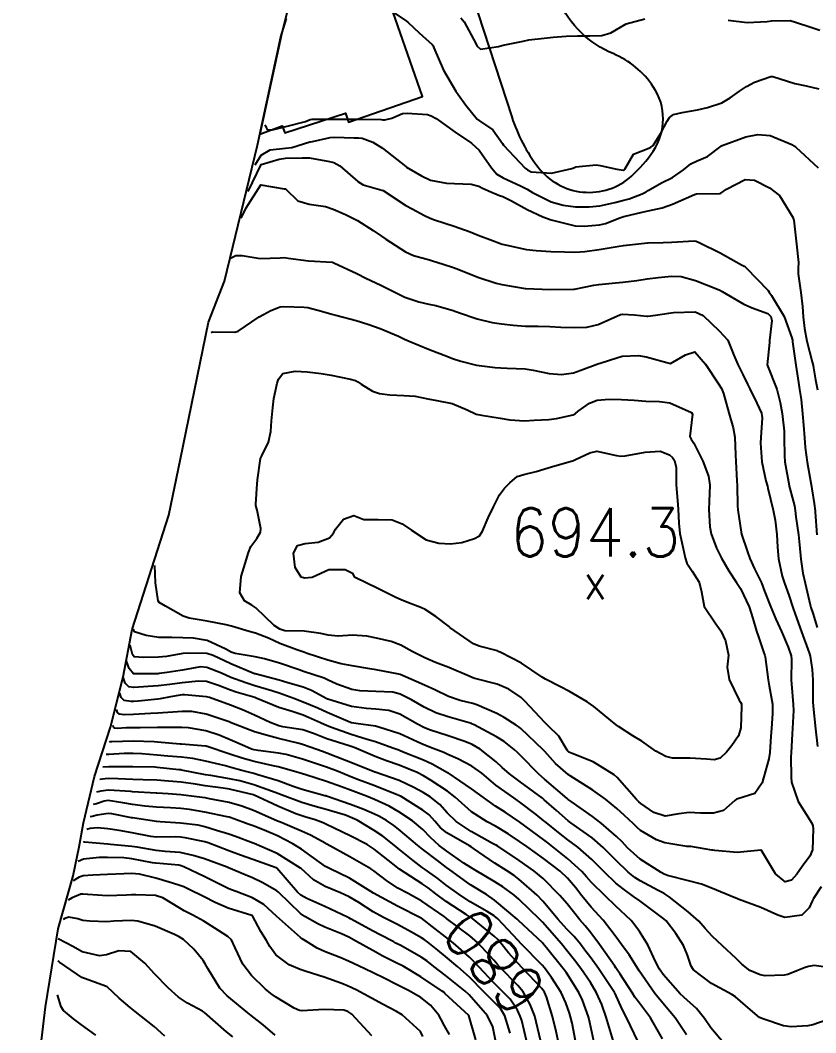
# Model space of a CAD drawing. Header units: metres. Extents: x 298520 to 308411, y 7433745 to 7450750.
# Drawn here: x 300268.9 to 300334.6, y 7446554.4 to 7446637.9 of the extents above; entities that cross this region are included whole.
import ezdxf
from ezdxf.enums import TextEntityAlignment as Align

# ---------------------------------------------------------------- set-up
doc = ezdxf.new("R2010")
doc.units = ezdxf.units.M
doc.header["$LTSCALE"] = 10
for name, color, linetype in [('Area', 45, 'Continuous'), ('Cotas', 45, 'Continuous'), ('Curvas de Nivel 1m', 11, 'Continuous'), ('Curvas de Nivel 5m', 15, 'Continuous'), ('Edificações', 30, 'Continuous'), ('Pontos Cotados', 45, 'Continuous'), ('Vias Primárias', 230, 'Continuous')]:
    doc.layers.add(name, color=color, linetype=linetype)
doc.styles.add('Style-STANDARD', font='STANDARD.shx')

# ---------------------------------------------------------------- blocks, each defined once
blk = doc.blocks.new('ELVTXT_53')
at = {"layer": 'Pontos Cotados', "linetype": 'Continuous', "style": 'Style-STANDARD'}
for s, height, p in [('694.3', 4, (0, 4)), ('x', 3, (0, 0))]:
    blk.add_text(s, height=height, dxfattribs=at).set_placement(p, align=Align.MIDDLE_CENTER)

msp = doc.modelspace()

# ---------------------------------------------------------------- linework, layer by layer
at = {"layer": 'Area'}
msp.add_polyline3d([(300268.867, 7446538.873, 670.029), (300270.944, 7446556.497, 682.128), (300272.013, 7446562.928, 683.79), (300273.233, 7446567.307, 682.961), (300273.743, 7446569.714, 700.02), (300274.097, 7446571.697, 694.479), (300275.005, 7446575.522, 698.551), (300276.33, 7446579.578, 687.121), (300277.369, 7446583.727, 689), (300278.112, 7446587.657, 692.351), (300281.132, 7446597.076, 691.251), (300282.117, 7446601.725, 691.14), (300284.423, 7446613.007, 691.222), (300285.747, 7446616.389, 690.842), (300288.455, 7446627.619, 688.27), (300290.383, 7446636.555, 695.431), (300290.86, 7446638.084, 694.811)], dxfattribs=at)
at = {"layer": 'Curvas de Nivel 1m', "flags": 128}
for points, elevation in [([(300305.258, 7446638.138), (300305.544, 7446637.794), (300306.295, 7446636.383), (300306.625, 7446635.783), (300306.881, 7446635.539), (300308.387, 7446635.757), (300308.763, 7446635.873), (300308.885, 7446635.902), (300310.408, 7446636.217), (300310.892, 7446636.308), (300312.153, 7446636.452), (300312.895, 7446636.528), (300313.967, 7446636.619), (300314.897, 7446636.639), (300315.925, 7446636.642), (300316.898, 7446636.673), (300317.661, 7446636.889), (300318.913, 7446637.63), (300320.473, 7446638.059)], 684), ([(300327.337, 7446637.954), (300328.915, 7446637.754), (300330.572, 7446637.837), (300330.917, 7446637.892), (300332.474, 7446637.918), (300332.916, 7446637.782), (300333.146, 7446637.697), (300333.928, 7446637.455), (300334.908, 7446637.117)], 684), ([(300289.073, 7446629.29), (300289.115, 7446629.219), (300289.173, 7446629.087), (300289.273, 7446628.922), (300289.697, 7446628.877), (300290.805, 7446629.168), (300292.439, 7446629.576), (300292.811, 7446629.732), (300292.978, 7446629.771), (300294.811, 7446629.772), (300294.961, 7446629.769), (300296.812, 7446629.778), (300298.688, 7446629.749), (300298.811, 7446629.726), (300298.978, 7446629.702), (300299.552, 7446629.863), (300300.443, 7446630.23), (300300.819, 7446630.253), (300302.496, 7446630.146), (300302.816, 7446630.056), (300303.224, 7446629.816), (300304.802, 7446628.705), (300306.151, 7446627.786), (300306.784, 7446627.205), (300307.804, 7446625.764), (300308.235, 7446625.235), (300308.755, 7446624.931), (300310.204, 7446624.28), (300310.746, 7446623.995), (300311.183, 7446623.726), (300312.735, 7446622.953), (300313.711, 7446622.674), (300314.732, 7446622.539), (300315.876, 7446622.524), (300316.733, 7446622.619), (300317.977, 7446622.883), (300318.737, 7446623.085), (300319.159, 7446623.205), (300320.251, 7446623.615), (300320.576, 7446623.78), (300320.746, 7446623.891), (300321.837, 7446624.514), (300322.757, 7446624.952), (300323.66, 7446625.577), (300324.248, 7446626.09), (300324.775, 7446626.336), (300325.63, 7446626.702), (300326.756, 7446627.54), (300326.776, 7446627.557), (300326.793, 7446627.566), (300326.84, 7446627.585), (300328.801, 7446628.311), (300329.796, 7446628.507), (300330.802, 7446628.422), (300332.593, 7446627.674), (300332.794, 7446627.577), (300332.863, 7446627.538), (300332.943, 7446627.468), (300334.768, 7446625.762)], 686), ([(300288.263, 7446625.99), (300288.775, 7446626.799), (300289.523, 7446627.241), (300290.784, 7446627.37), (300291.306, 7446627.441), (300292.792, 7446627.888), (300292.834, 7446627.898), (300293.019, 7446627.938), (300294.457, 7446628.262), (300294.797, 7446628.286), (300296.457, 7446628.243), (300296.796, 7446628.241), (300297.103, 7446628.202), (300297.991, 7446627.882), (300298.786, 7446627.385), (300300.712, 7446625.851), (300300.763, 7446625.816), (300302.011, 7446625.086), (300302.752, 7446624.744), (300304.066, 7446624.491), (300304.749, 7446624.451), (300306.121, 7446624.414), (300306.748, 7446624.245), (300307.051, 7446624.08), (300307.744, 7446623.765), (300308.466, 7446623.48), (300308.739, 7446623.376), (300309.448, 7446623.03), (300310.729, 7446622.319), (300312.036, 7446621.717), (300312.719, 7446621.474), (300313.05, 7446621.373), (300314.712, 7446620.965), (300315.458, 7446620.926), (300316.714, 7446621.056), (300317.206, 7446621.162), (300318.388, 7446621.635), (300318.724, 7446621.742), (300320.236, 7446622.107), (300320.729, 7446622.204), (300321.886, 7446622.444), (300322.735, 7446622.749), (300324.558, 7446623.563), (300324.743, 7446623.607), (300326.654, 7446623.631), (300326.744, 7446623.653), (300327.196, 7446623.982), (300328.756, 7446624.786), (300329.529, 7446624.728), (300330.749, 7446624.11), (300331.59, 7446623.482), (300332.725, 7446621.63), (300332.751, 7446621.497), (300332.756, 7446621.47), (300332.758, 7446621.434), (300332.999, 7446619.465), (300333.153, 7446617.939), (300333.123, 7446617.463), (300333.117, 7446617.012), (300333.344, 7446615.459), (300333.478, 7446614.304), (300333.544, 7446613.456), (300333.65, 7446612.491), (300333.838, 7446611.451), (300334.29, 7446609.732), (300334.357, 7446609.443), (300334.385, 7446609.257), (300334.561, 7446608.258), (300334.713, 7446607.438)], 687), ([(300287.693, 7446623.8), (300288.763, 7446626.016), (300290.267, 7446626.478), (300290.771, 7446626.538), (300292.144, 7446626.577), (300292.772, 7446626.566), (300294.412, 7446626.28), (300294.767, 7446626.188), (300295.274, 7446625.915), (300296.75, 7446624.615), (300297.206, 7446624.351), (300298.743, 7446623.91), (300298.835, 7446623.869), (300300.731, 7446622.65), (300301.242, 7446622.356), (300302.249, 7446621.827), (300302.72, 7446621.596), (300303.083, 7446621.451), (300304.71, 7446620.935), (300306.033, 7446620.457), (300306.699, 7446620.202), (300307.876, 7446619.762), (300308.465, 7446619.528), (300308.69, 7446619.455), (300309.072, 7446619.363), (300310.686, 7446619.017), (300311.484, 7446618.923), (300312.684, 7446618.856), (300313.815, 7446618.824), (300314.684, 7446618.805), (300315.515, 7446618.842), (300316.687, 7446619.023), (300318.337, 7446619.283), (300318.69, 7446619.342), (300318.939, 7446619.379), (300320.692, 7446619.552), (300320.747, 7446619.554), (300321.985, 7446619.597), (300322.657, 7446619.627), (300322.693, 7446619.627), (300324.541, 7446619.716), (300324.695, 7446619.691), (300325.011, 7446619.557), (300326.685, 7446618.75), (300328.448, 7446617.75), (300328.674, 7446617.625), (300328.74, 7446617.585), (300328.818, 7446617.518), (300330.645, 7446615.617), (300330.735, 7446615.489), (300330.916, 7446615.212), (300331.965, 7446613.477), (300332.606, 7446611.729), (300332.65, 7446611.516), (300332.661, 7446611.469), (300332.673, 7446611.398), (300332.933, 7446609.465), (300333.144, 7446608.046), (300333.241, 7446607.46), (300333.369, 7446606.629), (300333.494, 7446605.455), (300333.574, 7446604.515), (300333.644, 7446603.453), (300333.701, 7446602.658), (300333.863, 7446601.449), (300334.162, 7446599.74), (300334.221, 7446599.443), (300334.257, 7446599.249), (300334.439, 7446598.05), (300334.521, 7446597.439), (300334.532, 7446597.339), (300334.662, 7446595.446)], 688), ([(300287.113, 7446621.6), (300287.535, 7446622.448), (300288.746, 7446624.344), (300290.682, 7446624.032), (300290.743, 7446624.018), (300290.79, 7446624.016), (300290.83, 7446623.969), (300291.798, 7446623.018), (300292.731, 7446622.749), (300294.093, 7446622.563), (300294.727, 7446622.346), (300295.744, 7446621.91), (300296.715, 7446621.402), (300298.014, 7446620.57), (300298.697, 7446620.116), (300299.063, 7446619.866), (300300.683, 7446618.812), (300301.352, 7446618.513), (300302.676, 7446618.153), (300302.926, 7446618.076), (300303.79, 7446617.813), (300304.669, 7446617.535), (300305.097, 7446617.366), (300306.657, 7446616.721), (300308.17, 7446616.238), (300308.649, 7446616.129), (300310.576, 7446615.799), (300310.644, 7446615.795), (300312.643, 7446615.71), (300314.582, 7446615.743), (300314.644, 7446615.751), (300316.244, 7446616.069), (300316.65, 7446616.124), (300318.039, 7446616.252), (300318.653, 7446616.315), (300319.809, 7446616.465), (300320.658, 7446616.586), (300321.571, 7446616.69), (300322.661, 7446616.811), (300323.458, 7446616.781), (300324.656, 7446616.446), (300326.457, 7446615.73), (300326.645, 7446615.649), (300326.844, 7446615.538), (300328.633, 7446614.504), (300329.326, 7446614.206), (300330.625, 7446613.739), (300330.867, 7446613.488), (300330.949, 7446613.157), (300330.768, 7446611.488), (300330.75, 7446611.339), (300330.573, 7446609.49), (300331.353, 7446607.482), (300331.642, 7446606.373), (300331.804, 7446605.477), (300331.965, 7446604.019), (300331.974, 7446603.475), (300331.992, 7446601.971), (300332.034, 7446601.474), (300332.384, 7446599.541), (300332.397, 7446599.471), (300332.451, 7446599.283), (300332.819, 7446597.846), (300332.882, 7446597.463), (300332.947, 7446596.943), (300333.149, 7446595.463), (300333.229, 7446594.627), (300333.34, 7446593.46), (300333.523, 7446592.307), (300333.694, 7446591.457), (300334.121, 7446589.667), (300334.185, 7446589.451), (300334.328, 7446588.999), (300334.685, 7446587.813)], 689), ([(300284.633, 7446612.16), (300284.649, 7446612.174), (300284.682, 7446612.193), (300284.784, 7446612.217), (300286.605, 7446612.179), (300286.863, 7446612.274), (300288.617, 7446613.441), (300288.953, 7446613.653), (300289.57, 7446613.981), (300290.327, 7446614.274), (300290.628, 7446614.305), (300292.308, 7446614.265), (300292.627, 7446614.228), (300293.744, 7446613.929), (300294.62, 7446613.676), (300294.941, 7446613.595), (300296.615, 7446613.138), (300297.568, 7446612.841), (300298.609, 7446612.484), (300300.117, 7446611.855), (300300.599, 7446611.62), (300300.998, 7446611.445), (300302.587, 7446610.793), (300304.239, 7446610.144), (300304.576, 7446610.026), (300305.255, 7446609.793), (300306.57, 7446609.451), (300308.089, 7446609.278), (300308.568, 7446609.254), (300309.089, 7446609.223), (300310.567, 7446609.161), (300311.246, 7446609.043), (300312.564, 7446608.774), (300313.574, 7446608.706), (300314.565, 7446608.839), (300315.177, 7446609.064), (300316.572, 7446609.574), (300316.865, 7446609.656), (300318.135, 7446610.081), (300318.581, 7446610.202), (300319.941, 7446610.258), (300320.581, 7446610.162), (300322.573, 7446609.59), (300323.826, 7446610.33), (300324.588, 7446610.576), (300325.481, 7446609.551), (300326.557, 7446607.921), (300326.781, 7446607.538), (300326.951, 7446607.132), (300327.401, 7446605.531), (300327.754, 7446604.284), (300327.882, 7446603.526), (300327.944, 7446602.07), (300327.985, 7446601.525), (300328.06, 7446599.923), (300328.075, 7446599.524), (300328.112, 7446597.847), (300328.134, 7446597.523), (300328.415, 7446595.679), (300328.44, 7446595.547), (300328.451, 7446595.519), (300328.937, 7446594.061), (300329.129, 7446593.509), (300329.533, 7446592.661), (300330.091, 7446591.494), (300330.353, 7446590.822), (300330.878, 7446589.485), (300331.295, 7446588.508), (300331.754, 7446587.476), (300332.3, 7446586.175), (300332.538, 7446585.468), (300332.583, 7446585.173), (300332.561, 7446583.467), (300332.572, 7446583.155), (300332.716, 7446581.465), (300332.731, 7446580.97), (300332.664, 7446579.465), (300332.639, 7446579.036), (300332.536, 7446577.467), (300332.524, 7446577.132), (300332.544, 7446575.466), (300332.588, 7446575.044), (300333.122, 7446573.46), (300334.127, 7446571.867), (300334.285, 7446571.608), (300334.334, 7446571.447), (300334.363, 7446571.202), (300334.303, 7446569.447), (300334.088, 7446568.921), (300333.462, 7446568.074), (300333.029, 7446567.46), (300332.587, 7446566.946), (300332.066, 7446566.818), (300331.245, 7446567.478), (300330.092, 7446569.405), (300330.041, 7446569.439), (300328.09, 7446569.235), (300326.239, 7446569.39), (300326.092, 7446569.422), (300325.99, 7446569.439), (300325.365, 7446569.551), (300324.267, 7446569.73), (300324.105, 7446569.733), (300323.943, 7446569.733), (300322.107, 7446570.03), (300321.425, 7446570.282), (300320.117, 7446571.044), (300319.819, 7446571.313), (300319.511, 7446571.619), (300318.78, 7446572.281), (300318.135, 7446572.88), (300317.199, 7446573.649), (300316.154, 7446574.385), (300314.28, 7446575.57), (300314.172, 7446575.642), (300314.121, 7446575.681), (300313.074, 7446576.589), (300312.192, 7446577.575), (300312.071, 7446577.711), (300310.21, 7446579.484), (300310.07, 7446579.591), (300309.823, 7446579.736), (300308.845, 7446580.367), (300308.232, 7446580.715), (300306.588, 7446581.428), (300306.241, 7446581.547), (300305.214, 7446581.79), (300304.246, 7446582.106), (300303.106, 7446582.672), (300302.255, 7446583.058), (300300.456, 7446583.848), (300300.264, 7446583.934), (300300.147, 7446583.969), (300298.269, 7446584.308), (300297.748, 7446584.401), (300296.274, 7446584.634), (300295.387, 7446584.798), (300294.281, 7446585.106), (300292.567, 7446585.668), (300292.29, 7446585.764), (300291.721, 7446585.956), (300290.298, 7446586.493), (300289.361, 7446586.921), (300288.306, 7446587.338), (300287.787, 7446587.477), (300286.312, 7446587.912), (300285.882, 7446588.024), (300284.317, 7446588.327), (300282.834, 7446588.576), (300282.323, 7446588.754), (300280.861, 7446589.559), (300280.34, 7446589.874), (300280.264, 7446590.013), (300280.053, 7446591.489), (300279.983, 7446592.94)], 691), ([(300335.986, 7446559.686), (300334.452, 7446559.908), (300333.987, 7446559.818), (300333.707, 7446559.731), (300333.006, 7446559.46), (300332.27, 7446559.176), (300331.978, 7446559.125), (300330.405, 7446559.058), (300329.978, 7446559.133), (300329.146, 7446559.503), (300328.486, 7446560.01), (300327.993, 7446560.499), (300326.881, 7446561.531), (300326.011, 7446562.322), (300325.442, 7446562.974), (300324.918, 7446563.557), (300324.034, 7446564.338), (300322.458, 7446565.586), (300322.055, 7446565.841), (300321.549, 7446566.104), (300320.066, 7446566.891), (300319.624, 7446567.173), (300319.075, 7446567.625), (300318.087, 7446568.571), (300317.016, 7446569.651), (300316.111, 7446570.439), (300314.356, 7446571.678), (300314.125, 7446571.855), (300313.153, 7446572.714), (300312.142, 7446573.598), (300312.007, 7446573.711), (300310.163, 7446575.078), (300309.284, 7446575.743), (300308.688, 7446576.263), (300308.183, 7446576.726), (300306.85, 7446577.773), (300306.198, 7446578.146), (300305.593, 7446578.395), (300304.209, 7446578.873), (300302.665, 7446579.374), (300302.219, 7446579.549), (300301.68, 7446579.835), (300300.231, 7446580.658), (300299.321, 7446580.951), (300298.235, 7446581.068), (300297.473, 7446581.119), (300296.237, 7446581.293), (300294.277, 7446581.885), (300294.243, 7446581.896), (300294.19, 7446581.921), (300292.927, 7446582.617), (300292.252, 7446582.871), (300290.979, 7446583.239), (300290.258, 7446583.453), (300288.276, 7446583.976), (300288.229, 7446583.991), (300286.275, 7446584.797), (300284.812, 7446585.508), (300284.287, 7446585.673), (300282.656, 7446585.696), (300282.287, 7446585.652), (300280.945, 7446585.421), (300280.282, 7446585.355), (300279.04, 7446585.344), (300278.282, 7446585.402), (300278.15, 7446585.568), (300277.943, 7446586.35)], 689), ([(300335.527, 7446555.426), (300334.348, 7446555.023), (300333.925, 7446554.921), (300332.551, 7446554.836), (300331.925, 7446554.922), (300330.215, 7446555.496), (300330.012, 7446555.577), (300329.934, 7446555.625), (300329.2, 7446556.248), (300327.951, 7446557.328), (300327.641, 7446557.523), (300325.966, 7446558.42), (300324.477, 7446559.563), (300324.278, 7446559.857), (300323.995, 7446560.771), (300323.665, 7446561.573), (300323.032, 7446562.561), (300322.221, 7446563.588), (300322.026, 7446563.775), (300321.381, 7446564.248), (300320.047, 7446565.24), (300319.529, 7446565.618), (300318.662, 7446566.234), (300318.064, 7446566.719), (300317.107, 7446567.65), (300316.088, 7446568.667), (300314.923, 7446569.672), (300314.109, 7446570.282), (300313.318, 7446570.895), (300312.31, 7446571.707), (300312.209, 7446571.793), (300312.124, 7446571.863), (300311.475, 7446572.371), (300310.14, 7446573.405), (300309.949, 7446573.541), (300309.641, 7446573.738), (300308.159, 7446574.801), (300306.993, 7446575.772), (300306.179, 7446576.376), (300305.019, 7446576.957), (300304.188, 7446577.34), (300303.867, 7446577.483), (300302.972, 7446577.818), (300302.197, 7446578.124), (300301.656, 7446578.381), (300300.211, 7446579.023), (300298.501, 7446579.594), (300298.22, 7446579.655), (300296.581, 7446579.896), (300296.26, 7446579.936), (300296.223, 7446579.942), (300296.161, 7446579.963), (300294.232, 7446580.797), (300293.445, 7446581.142), (300292.24, 7446581.651), (300291.46, 7446581.958), (300290.247, 7446582.392), (300289.643, 7446582.582), (300288.253, 7446582.995), (300287.49, 7446583.237), (300286.26, 7446583.695), (300285.487, 7446584.028), (300284.27, 7446584.506), (300283.764, 7446584.554), (300282.266, 7446584.28), (300282.089, 7446584.248), (300280.998, 7446584.083), (300280.35, 7446584.001), (300280.262, 7446583.993), (300278.382, 7446583.988), (300278.262, 7446583.988), (300278.223, 7446583.996), (300277.853, 7446584.439), (300277.653, 7446585.02)], 688), ([(300326.957, 7446553.529), (300325.921, 7446554.775), (300325.382, 7446555.548), (300324.741, 7446556.358), (300323.948, 7446557.058), (300323.389, 7446557.576), (300321.977, 7446559.175), (300321.683, 7446559.593), (300321.35, 7446560.236), (300320.711, 7446561.603), (300320.014, 7446562.707), (300319.644, 7446563.241), (300319.323, 7446563.62), (300318.041, 7446564.842), (300317.175, 7446565.649), (300316.064, 7446566.751), (300315.64, 7446567.237), (300315.249, 7446567.672), (300314.088, 7446568.715), (300312.866, 7446569.699), (300312.438, 7446570.037), (300312.109, 7446570.292), (300310.148, 7446571.73), (300310.123, 7446571.745), (300308.938, 7446572.555), (300308.136, 7446573.07), (300307.121, 7446573.77), (300306.153, 7446574.483), (300304.206, 7446575.8), (300304.173, 7446575.817), (300302.901, 7446576.54), (300302.183, 7446576.855), (300300.511, 7446577.526), (300300.191, 7446577.653), (300300.047, 7446577.707), (300299.64, 7446577.858), (300298.2, 7446578.359), (300297.535, 7446578.554), (300296.209, 7446578.974), (300294.568, 7446579.566), (300294.22, 7446579.694), (300293.677, 7446579.928), (300292.671, 7446580.387), (300292.229, 7446580.571), (300291.317, 7446580.874), (300290.235, 7446581.202), (300288.35, 7446581.989), (300288.243, 7446582.028), (300286.703, 7446582.469), (300286.249, 7446582.634), (300285.25, 7446583.033), (300284.256, 7446583.342), (300283.591, 7446583.385), (300282.255, 7446583.245), (300281.231, 7446583.102), (300280.252, 7446582.99), (300279.422, 7446582.928), (300278.25, 7446582.855), (300277.85, 7446582.918), (300277.533, 7446583.228), (300277.373, 7446583.7)], 687), ([(300323.912, 7446554.179), (300322.977, 7446555.58), (300321.945, 7446556.809), (300321.286, 7446557.597), (300319.981, 7446559.476), (300319.9, 7446559.611), (300319.17, 7446560.797), (300318.539, 7446561.632), (300318.308, 7446561.937), (300318.01, 7446562.365), (300317.009, 7446563.65), (300316.039, 7446564.737), (300315.249, 7446565.672), (300314.721, 7446566.341), (300314.067, 7446567.121), (300313.456, 7446567.696), (300312.088, 7446568.738), (300310.714, 7446569.724), (300310.107, 7446570.147), (300309.159, 7446570.79), (300308.12, 7446571.422), (300307.443, 7446571.767), (300306.131, 7446572.582), (300304.786, 7446573.794), (300304.15, 7446574.303), (300302.814, 7446575.169), (300302.169, 7446575.563), (300301.647, 7446575.835), (300300.179, 7446576.442), (300299.124, 7446576.807), (300298.186, 7446577.16), (300296.458, 7446577.897), (300296.194, 7446577.997), (300296.051, 7446578.045), (300294.204, 7446578.63), (300293.079, 7446579.068), (300292.214, 7446579.349), (300290.566, 7446579.618), (300290.219, 7446579.7), (300289.511, 7446579.977), (300288.229, 7446580.574), (300287.236, 7446581.008), (300286.237, 7446581.398), (300284.511, 7446582.037), (300284.244, 7446582.1), (300282.437, 7446582.259), (300282.245, 7446582.25), (300282.089, 7446582.227), (300281.271, 7446582.08), (300280.415, 7446581.915), (300280.241, 7446581.888), (300278.618, 7446581.727), (300278.239, 7446581.702), (300278.031, 7446581.699), (300277.458, 7446581.79), (300277.215, 7446582.018), (300277.093, 7446582.38)], 686), ([(300319.903, 7446553.61), (300318.951, 7446555.625), (300318.601, 7446556.292), (300317.976, 7446557.64), (300317.954, 7446557.683), (300316.622, 7446559.654), (300315.992, 7446560.548), (300315.518, 7446561.187), (300315.141, 7446561.673), (300314.619, 7446562.291), (300314.015, 7446562.916), (300313.31, 7446563.697), (300312.046, 7446565.233), (300311.578, 7446565.715), (300310.066, 7446567.038), (300309.667, 7446567.334), (300309.023, 7446567.746), (300308.082, 7446568.355), (300306.306, 7446569.572), (300306.102, 7446569.707), (300305.976, 7446569.781), (300304.113, 7446570.848), (300303.587, 7446571.278), (300303.112, 7446571.815), (300302.644, 7446572.338), (300302.132, 7446572.745), (300300.328, 7446573.848), (300300.144, 7446573.946), (300299.99, 7446574.007), (300298.156, 7446574.743), (300296.809, 7446575.247), (300296.167, 7446575.487), (300295.124, 7446575.91), (300294.176, 7446576.273), (300292.935, 7446576.693), (300292.183, 7446576.931), (300290.834, 7446577.316), (300290.188, 7446577.446), (300288.519, 7446577.657), (300288.19, 7446577.717), (300287.975, 7446577.777), (300287.41, 7446578.002), (300286.201, 7446578.546), (300285.312, 7446578.923), (300284.211, 7446579.277), (300282.757, 7446579.52), (300282.215, 7446579.545), (300280.749, 7446579.551), (300280.215, 7446579.547), (300278.779, 7446579.54), (300278.214, 7446579.54), (300277.616, 7446579.521), (300276.887, 7446579.484), (300276.668, 7446579.509), (300276.576, 7446579.595), (300276.533, 7446579.73)], 684), ([(300317.837, 7446553.707), (300317.266, 7446555.647), (300316.905, 7446556.688), (300316.476, 7446557.655), (300315.966, 7446558.508), (300315.163, 7446559.672), (300314.661, 7446560.352), (300313.998, 7446561.18), (300313.567, 7446561.694), (300312.021, 7446563.478), (300311.8, 7446563.712), (300310.048, 7446565.387), (300309.646, 7446565.736), (300308.72, 7446566.411), (300308.064, 7446566.829), (300306.434, 7446567.776), (300306.076, 7446567.996), (300305.514, 7446568.353), (300304.096, 7446569.334), (300303.483, 7446569.809), (300302.767, 7446570.478), (300302.116, 7446571.128), (300301.267, 7446571.839), (300300.13, 7446572.599), (300299.332, 7446573.059), (300298.14, 7446573.621), (300297.474, 7446573.887), (300296.15, 7446574.373), (300295.405, 7446574.657), (300294.161, 7446575.099), (300292.47, 7446575.643), (300292.17, 7446575.735), (300291.453, 7446575.957), (300290.176, 7446576.307), (300289.75, 7446576.401), (300288.18, 7446576.739), (300287.19, 7446577.012), (300286.186, 7446577.345), (300284.23, 7446578.002), (300284.193, 7446578.015), (300284.169, 7446578.017), (300283.829, 7446578.045), (300282.195, 7446578.176), (300282.082, 7446578.184), (300280.197, 7446578.344), (300279.926, 7446578.363), (300278.198, 7446578.427), (300276.43, 7446578.37), (300276.308, 7446578.362), (300276.272, 7446578.368), (300276.257, 7446578.383), (300276.253, 7446578.4)], 683), ([(300316.262, 7446553.656), (300315.926, 7446555.215), (300315.806, 7446555.662), (300315.32, 7446557.043), (300315.017, 7446557.674), (300313.977, 7446559.291), (300313.678, 7446559.693), (300312.345, 7446561.361), (300312.062, 7446561.709), (300312.004, 7446561.773), (300311.199, 7446562.53), (300310.022, 7446563.632), (300309.974, 7446563.682), (300309.922, 7446563.732), (300308.046, 7446565.309), (300307.37, 7446565.767), (300306.061, 7446566.577), (300304.341, 7446567.797), (300304.076, 7446567.997), (300303.33, 7446568.566), (300302.098, 7446569.506), (300301.69, 7446569.834), (300300.116, 7446571.15), (300299.719, 7446571.457), (300299.116, 7446571.865), (300298.489, 7446572.237), (300298.128, 7446572.408), (300297.247, 7446572.774), (300296.136, 7446573.212), (300294.173, 7446573.89), (300294.143, 7446573.897), (300294.126, 7446573.903), (300294.04, 7446573.922), (300292.15, 7446574.438), (300291.422, 7446574.689), (300290.161, 7446575.154), (300288.497, 7446575.658), (300288.169, 7446575.748), (300287.18, 7446576.005), (300286.373, 7446576.215), (300286.175, 7446576.276), (300285.819, 7446576.382), (300284.18, 7446576.771), (300283.116, 7446576.99), (300282.183, 7446577.106), (300281.065, 7446577.201), (300280.185, 7446577.283), (300278.908, 7446577.381), (300278.186, 7446577.406), (300277.462, 7446577.397), (300276.185, 7446577.33), (300275.973, 7446577.32)], 682), ([(300314.735, 7446553.678), (300314.45, 7446555.157), (300314.33, 7446555.684), (300314.239, 7446555.988), (300313.944, 7446556.832), (300313.548, 7446557.694), (300312.754, 7446558.92), (300312.171, 7446559.708), (300311.985, 7446559.932), (300310.232, 7446561.728), (300310.005, 7446561.962), (300309.146, 7446562.875), (300308.324, 7446563.755), (300308.027, 7446564.01), (300307.427, 7446564.371), (300306.044, 7446565.174), (300305.088, 7446565.79), (300304.06, 7446566.551), (300303.353, 7446567.098), (300302.316, 7446567.826), (300302.075, 7446568.002), (300301.335, 7446568.586), (300300.099, 7446569.567), (300299.746, 7446569.855), (300298.821, 7446570.58), (300298.115, 7446571.062), (300296.696, 7446571.894), (300296.126, 7446572.163), (300295.726, 7446572.305), (300294.132, 7446572.787), (300293.235, 7446573.034), (300292.137, 7446573.355), (300290.507, 7446573.966), (300290.145, 7446574.111), (300289.927, 7446574.191), (300288.155, 7446574.821), (300287.018, 7446575.149), (300286.163, 7446575.328), (300284.62, 7446575.582), (300284.167, 7446575.656), (300282.196, 7446576.046), (300282.173, 7446576.051), (300281.962, 7446576.072), (300280.175, 7446576.262), (300279.995, 7446576.272), (300278.175, 7446576.306), (300276.355, 7446576.318), (300276.175, 7446576.316), (300275.703, 7446576.29)], 681), ([(300311.855, 7446553.759), (300311.372, 7446555.716), (300310.981, 7446556.681), (300310.402, 7446557.726), (300309.961, 7446558.269), (300308.5, 7446559.752), (300308.255, 7446560.025), (300307.989, 7446560.344), (300306.675, 7446561.773), (300306.009, 7446562.355), (300304.083, 7446563.799), (300304.024, 7446563.842), (300303.879, 7446563.948), (300302.044, 7446565.206), (300300.918, 7446565.841), (300300.057, 7446566.303), (300299.117, 7446566.918), (300298.071, 7446567.712), (300297.828, 7446567.882), (300296.088, 7446568.889), (300294.2, 7446569.919), (300294.103, 7446569.973), (300292.836, 7446570.665), (300292.113, 7446570.992), (300290.36, 7446571.728), (300290.122, 7446571.831), (300289.821, 7446571.973), (300288.13, 7446572.701), (300287.185, 7446573.056), (300286.136, 7446573.357), (300284.496, 7446573.68), (300284.14, 7446573.745), (300283.882, 7446573.786), (300282.142, 7446573.994), (300281.097, 7446574.08), (300280.144, 7446574.14), (300280.091, 7446574.143), (300278.145, 7446574.248), (300277.994, 7446574.264), (300276.147, 7446574.396), (300275.535, 7446574.299), (300275.173, 7446574.23)], 679), ([(300310.7, 7446553.722), (300310.292, 7446555.362), (300310.175, 7446555.728), (300309.938, 7446556.22), (300309.328, 7446557.12), (300308.731, 7446557.748), (300307.964, 7446558.494), (300306.785, 7446559.772), (300305.991, 7446560.587), (300304.621, 7446561.794), (300304.008, 7446562.277), (300303.141, 7446562.94), (300302.023, 7446563.811), (300301.987, 7446563.83), (300300.037, 7446564.812), (300298.053, 7446565.88), (300296.065, 7446567.121), (300294.426, 7446567.916), (300294.076, 7446568.095), (300293.574, 7446568.434), (300292.096, 7446569.521), (300291.394, 7446569.957), (300290.109, 7446570.604), (300289.007, 7446571.088), (300288.117, 7446571.428), (300287.703, 7446571.581), (300286.506, 7446572.014), (300286.22, 7446572.115), (300286.124, 7446572.141), (300285.968, 7446572.178), (300284.128, 7446572.559), (300282.845, 7446572.774), (300282.131, 7446572.86), (300281.288, 7446572.922), (300280.132, 7446572.985), (300279.174, 7446573.058), (300278.134, 7446573.196), (300277.346, 7446573.333), (300276.137, 7446573.523), (300275.804, 7446573.479), (300275.175, 7446573.256), (300274.903, 7446573.2)], 678), ([(300309.337, 7446554.313), (300308.903, 7446555.745), (300308.546, 7446556.357), (300307.945, 7446556.97), (300307.136, 7446557.768), (300305.97, 7446558.94), (300305.018, 7446559.79), (300303.991, 7446560.653), (300303.359, 7446561.172), (300302.529, 7446561.822), (300302.231, 7446562.052), (300302.007, 7446562.205), (300301.191, 7446562.658), (300300.017, 7446563.283), (300299.641, 7446563.478), (300298.886, 7446563.867), (300298.03, 7446564.345), (300296.835, 7446565.098), (300296.048, 7446565.565), (300295.326, 7446565.907), (300294.058, 7446566.431), (300293.097, 7446566.969), (300292.072, 7446567.904), (300292.018, 7446567.951), (300290.091, 7446569.151), (300288.188, 7446569.989), (300288.103, 7446570.019), (300286.656, 7446570.56), (300286.11, 7446570.743), (300285.085, 7446571.059), (300284.116, 7446571.354), (300283.553, 7446571.484), (300282.119, 7446571.67), (300280.427, 7446571.78), (300280.12, 7446571.802), (300278.136, 7446572.096), (300278.061, 7446572.111), (300276.425, 7446572.434), (300276.126, 7446572.459), (300275.213, 7446572.327), (300274.811, 7446572.206), (300274.633, 7446572.17)], 677), ([(300308.138, 7446553.756), (300307.919, 7446554.839), (300307.467, 7446555.765), (300305.95, 7446557.492), (300305.63, 7446557.783), (300303.972, 7446559.098), (300303.044, 7446559.814), (300302.446, 7446560.281), (300301.991, 7446560.596), (300300.296, 7446561.55), (300300.001, 7446561.704), (300299.906, 7446561.755), (300299.717, 7446561.854), (300298.589, 7446562.452), (300298.012, 7446562.756), (300296.152, 7446563.768), (300296.022, 7446563.835), (300295.89, 7446563.901), (300294.036, 7446564.772), (300292.553, 7446565.435), (300292.049, 7446565.707), (300291.776, 7446565.953), (300290.073, 7446567.93), (300290.048, 7446567.945), (300289.995, 7446567.971), (300288.083, 7446568.659), (300287.07, 7446569.023), (300286.093, 7446569.382), (300284.381, 7446570.037), (300284.104, 7446570.122), (300282.497, 7446570.454), (300282.107, 7446570.51), (300281.655, 7446570.527), (300280.107, 7446570.505), (300279.646, 7446570.556), (300278.11, 7446570.857), (300277.028, 7446571.042), (300276.114, 7446571.199), (300275.244, 7446571.279), (300274.642, 7446571.211), (300274.448, 7446571.156), (300274.363, 7446571.14)], 676), ([(300304.323, 7446554.21), (300303.924, 7446554.922), (300303.621, 7446555.496), (300303.436, 7446555.807), (300302.745, 7446556.622), (300301.947, 7446557.267), (300300.945, 7446557.84), (300299.96, 7446558.342), (300298.997, 7446558.835), (300297.975, 7446559.344), (300296.822, 7446559.892), (300295.987, 7446560.277), (300295.351, 7446560.544), (300293.994, 7446561.066), (300293.407, 7446561.339), (300292.425, 7446561.944), (300292.159, 7446562.102), (300292.006, 7446562.208), (300290.023, 7446563.97), (300288.999, 7446564.942), (300288.048, 7446565.492), (300286.694, 7446566.014), (300286.226, 7446566.188), (300286.055, 7446566.263), (300285.601, 7446566.481), (300284.065, 7446567.243), (300283.526, 7446567.507), (300282.372, 7446568.066), (300282.074, 7446568.168), (300281.956, 7446568.19), (300280.077, 7446568.344), (300279.781, 7446568.389), (300278.082, 7446568.719), (300277.414, 7446568.789), (300276.083, 7446568.828), (300275.394, 7446568.836), (300274.081, 7446568.676), (300273.663, 7446568.49)], 674), ([(300302.133, 7446554.045), (300301.919, 7446554.451), (300300.421, 7446555.845), (300299.936, 7446556.123), (300298.794, 7446556.72), (300297.946, 7446557.187), (300296.63, 7446557.893), (300295.958, 7446558.215), (300295.443, 7446558.423), (300293.968, 7446558.957), (300292.495, 7446559.422), (300291.977, 7446559.577), (300291.089, 7446559.959), (300289.991, 7446560.779), (300289.494, 7446561.474), (300289.199, 7446561.982), (300288.741, 7446562.72), (300288.05, 7446564), (300288.008, 7446564.025), (300286.039, 7446564.637), (300284.96, 7446565.114), (300284.048, 7446565.572), (300283.736, 7446565.731), (300283.108, 7446566.054), (300282.387, 7446566.396), (300282.057, 7446566.517), (300281.441, 7446566.694), (300280.063, 7446567.119), (300278.727, 7446567.443), (300278.067, 7446567.49), (300277.418, 7446567.471), (300276.066, 7446567.418), (300274.857, 7446567.361), (300274.064, 7446567.317), (300273.742, 7446567.206), (300273.243, 7446566.89)], 673), ([(300297.915, 7446554.092), (300296.264, 7446555.897), (300295.935, 7446556.124), (300295.609, 7446556.231), (300293.937, 7446556.287), (300292.159, 7446556.17), (300291.935, 7446556.198), (300291.491, 7446556.401), (300289.946, 7446557.317), (300289.566, 7446557.592), (300289.105, 7446557.983), (300287.969, 7446559.071), (300287.265, 7446560.007), (300286.632, 7446561.378), (300286.311, 7446562.017), (300286.007, 7446562.31), (300285.233, 7446562.809), (300284.026, 7446563.556), (300283.128, 7446564.054), (300282.399, 7446564.427), (300282.039, 7446564.63), (300280.647, 7446565.484), (300280.049, 7446565.701), (300278.411, 7446565.744), (300278.049, 7446565.73), (300277.64, 7446565.708), (300276.048, 7446565.666), (300274.448, 7446565.757), (300274.049, 7446565.808), (300273.861, 7446565.787), (300273.148, 7446565.492), (300272.823, 7446565.3)], 672), ([(300289.915, 7446554.15), (300288.938, 7446555), (300287.931, 7446555.794), (300287.668, 7446556.003), (300285.947, 7446557.416), (300285.367, 7446558.026), (300284.357, 7446559.656), (300284.154, 7446560.038), (300283.986, 7446560.316), (300283.202, 7446561.259), (300282.347, 7446562.065), (300282.006, 7446562.273), (300281.602, 7446562.481), (300280.019, 7446563.149), (300278.568, 7446563.561), (300278.026, 7446563.635), (300276.597, 7446563.559), (300276.024, 7446563.514), (300274.609, 7446563.57), (300274.025, 7446563.634), (300273.615, 7446563.755), (300272.881, 7446563.891), (300272.56, 7446563.797), (300272.403, 7446563.7)], 671), ([(300280.801, 7446554.081), (300279.921, 7446554.882), (300278.359, 7446556.106), (300277.936, 7446556.442), (300277.041, 7446557.221), (300276.043, 7446558.139), (300275.954, 7446558.182), (300275.897, 7446558.198), (300273.964, 7446558.912), (300272.117, 7446560.188), (300272.042, 7446560.248), (300271.983, 7446560.28)], 669), ([(300275.12, 7446554.148), (300273.921, 7446554.998), (300273.255, 7446555.499), (300272.449, 7446556.182), (300272.242, 7446556.491), (300271.943, 7446557.48)], 668)]:
    msp.add_lwpolyline(points, dxfattribs=dict(at, elevation=elevation))
for points, elevation in [([(300321.671, 7446606.463), (300322.535, 7446606.367), (300324.322, 7446605.563), (300324.393, 7446605.433), (300324.177, 7446603.565), (300324.28, 7446603.343), (300324.498, 7446603.038), (300325.253, 7446601.552), (300325.713, 7446600.299), (300325.827, 7446599.546), (300325.77, 7446598.217), (300325.759, 7446597.547), (300325.838, 7446596.127), (300325.932, 7446595.545), (300326.395, 7446594.352), (300326.804, 7446593.536), (300327.411, 7446592.492), (300328.037, 7446591.523), (300328.355, 7446591.02), (300329.074, 7446589.509), (300329.378, 7446588.558), (300329.697, 7446587.499), (300329.848, 7446587.036), (300330.295, 7446585.732), (300330.372, 7446585.489), (300330.39, 7446585.39), (300330.656, 7446583.486), (300330.743, 7446583), (300330.996, 7446581.482), (300331.016, 7446580.697), (300330.917, 7446579.483), (300330.863, 7446578.826), (300330.774, 7446577.484), (300330.7, 7446576.972), (300330.281, 7446575.489), (300330.26, 7446575.4), (300330.165, 7446574.992), (300329.537, 7446574.114), (300328.145, 7446573.676), (300328.026, 7446573.64), (300327.891, 7446573.523), (300326.973, 7446572.693), (300326.132, 7446572.481), (300325.072, 7446572.495), (300324.133, 7446572.53), (300323.273, 7446572.437), (300322.129, 7446572.224), (300321.197, 7446572.534), (300320.14, 7446573.273), (300319.96, 7446573.432), (300319.781, 7446573.615), (300318.17, 7446575.422), (300317.928, 7446575.642), (300316.184, 7446576.723), (300314.459, 7446577.409), (300314.191, 7446577.521), (300314.101, 7446577.59), (300314.035, 7446577.682), (300313.356, 7446578.845), (300312.484, 7446579.706), (300312.217, 7446579.949), (300310.559, 7446581.727), (300310.246, 7446582.02), (300309.233, 7446582.726), (300308.257, 7446583.12), (300306.429, 7446583.61), (300306.262, 7446583.657), (300305.944, 7446583.783), (300304.273, 7446584.503), (300303.172, 7446584.924), (300302.285, 7446585.295), (300301.254, 7446585.84), (300300.298, 7446586.344), (300299.514, 7446586.645), (300298.304, 7446586.939), (300297.509, 7446587.086), (300296.306, 7446587.166), (300295.118, 7446587.098), (300294.305, 7446587.166), (300293.687, 7446587.31), (300292.308, 7446587.499), (300290.727, 7446587.548), (300290.31, 7446587.667), (300289.847, 7446587.975), (300288.334, 7446589.422), (300288.003, 7446589.66), (300287.405, 7446590.004), (300287.003, 7446590.664), (300287.12, 7446592.009), (300287.459, 7446593.089), (300287.728, 7446594), (300287.904, 7446594.484), (300288.401, 7446595.164), (300288.721, 7446595.674), (300288.747, 7446595.987), (300288.428, 7446597.502), (300288.323, 7446597.883), (300288.315, 7446597.992), (300288.45, 7446599.671), (300288.473, 7446599.969), (300288.476, 7446599.99), (300288.718, 7446601.749), (300288.811, 7446601.987), (300289.377, 7446603.098), (300289.555, 7446603.979), (300289.618, 7446604.877), (300289.723, 7446605.978), (300289.804, 7446606.714), (300290.08, 7446607.975), (300290.212, 7446608.318), (300290.561, 7446608.763), (300291.578, 7446608.969), (300292.563, 7446608.906), (300293.717, 7446608.773), (300294.56, 7446608.64), (300296.146, 7446608.316), (300296.556, 7446608.199), (300296.758, 7446608.1), (300297.038, 7446607.893), (300297.974, 7446607.305), (300298.545, 7446607.122), (300299.397, 7446607.009), (300300.544, 7446606.972), (300301.489, 7446606.895), (300302.541, 7446606.681), (300303.275, 7446606.554), (300304.538, 7446606.303), (300305.79, 7446605.787), (300306.527, 7446605.415), (300306.964, 7446605.336), (300308.523, 7446605.09), (300309.316, 7446604.947), (300310.52, 7446604.878), (300311.331, 7446604.911), (300312.522, 7446604.975), (300313.171, 7446605.053), (300314.528, 7446605.376), (300314.722, 7446605.486), (300314.958, 7446605.676), (300315.88, 7446606.319), (300316.537, 7446606.587), (300317.525, 7446606.663), (300318.538, 7446606.625), (300319.592, 7446606.569), (300320.536, 7446606.487)], 692), ([(300322.753, 7446601.854), (300322.917, 7446601.583), (300323.037, 7446601.019), (300323.056, 7446599.581), (300323.153, 7446598.292), (300323.226, 7446597.578), (300323.271, 7446596.427), (300323.355, 7446595.576), (300323.632, 7446594.334), (300323.78, 7446593.569), (300323.92, 7446593.108), (300324.372, 7446592.466), (300324.941, 7446591.554), (300325.142, 7446590.762), (300325.355, 7446589.55), (300326.319, 7446588.12), (300326.726, 7446587.536), (300327.129, 7446586.708), (300327.371, 7446585.529), (300327.26, 7446584.548), (300327.423, 7446583.528), (300328.246, 7446581.819), (300328.37, 7446581.644), (300328.433, 7446581.517), (300328.451, 7446581.306), (300328.405, 7446579.517), (300328.206, 7446578.864), (300327.645, 7446578.079), (300327.214, 7446577.53), (300326.692, 7446577.031), (300326.186, 7446576.88), (300325.567, 7446576.93), (300324.187, 7446577.012), (300322.742, 7446577.03), (300322.189, 7446577.161), (300321.383, 7446577.598), (300320.201, 7446578.415), (300319.46, 7446578.876), (300318.294, 7446579.639), (300318.214, 7446579.699), (300317.962, 7446579.897), (300316.237, 7446581.276), (300315.701, 7446581.665), (300314.251, 7446582.534), (300313.486, 7446582.923), (300312.261, 7446583.535), (300311.988, 7446583.713), (300310.28, 7446584.873), (300308.555, 7446585.756), (300308.376, 7446585.841), (300308.294, 7446585.872), (300306.787, 7446586.265), (300306.3, 7446586.469), (300304.363, 7446587.799), (300304.34, 7446587.827), (300304.313, 7446587.855), (300303.209, 7446588.704), (300302.328, 7446589.297), (300301.968, 7446589.472), (300300.949, 7446589.844), (300300.336, 7446590.086), (300299.905, 7446590.289), (300298.351, 7446591.052), (300296.583, 7446591.897), (300296.466, 7446592.001), (300296.366, 7446592.237), (300295.702, 7446592.574), (300294.369, 7446592.565), (300292.986, 7446591.941), (300292.362, 7446591.877), (300292.08, 7446591.953), (300291.565, 7446592.764), (300291.439, 7446593.959), (300291.77, 7446594.579), (300292.395, 7446594.749), (300293.471, 7446594.86), (300294.402, 7446595.205), (300294.741, 7446595.584), (300294.906, 7446595.915), (300295.576, 7446596.753), (300296.424, 7446597.049), (300297.252, 7446596.719), (300298.421, 7446596.717), (300299.592, 7446596.688), (300300.418, 7446596.363), (300301.189, 7446595.842), (300302.401, 7446595.046), (300303.437, 7446594.775), (300304.397, 7446594.727), (300305.356, 7446594.833), (300306.404, 7446595.163), (300306.806, 7446595.377), (300307.049, 7446595.77), (300307.512, 7446596.852), (300307.948, 7446597.757), (300308.443, 7446598.749), (300308.883, 7446599.311), (300309.314, 7446599.741), (300309.918, 7446600.279), (300310.464, 7446600.443), (300311.494, 7446600.693), (300312.472, 7446600.983), (300313.035, 7446601.141), (300314.481, 7446601.559), (300314.568, 7446601.593), (300314.747, 7446601.677), (300315.913, 7446602.241), (300316.49, 7446602.373), (300318.111, 7446602.019), (300318.486, 7446601.95), (300318.831, 7446601.979), (300320.49, 7446602.269), (300321.727, 7446602.362), (300322.488, 7446602.069)], 693)]:
    msp.add_lwpolyline(points, close=True, dxfattribs=dict(at, elevation=elevation))
at = {"layer": 'Curvas de Nivel 5m', "flags": 128}
for points, elevation in [([(300298.925, 7446639.089), (300300.784, 7446637.851), (300300.911, 7446637.743), (300301.828, 7446636.908), (300302.885, 7446635.928), (300302.965, 7446635.819), (300303.034, 7446635.666), (300303.82, 7446633.81), (300304.846, 7446632.084), (300305.045, 7446631.798), (300305.685, 7446630.937), (300306.612, 7446629.782), (300306.811, 7446629.628), (300307.918, 7446628.877), (300308.71, 7446627.751), (300308.791, 7446627.62), (300310.575, 7446625.732), (300310.762, 7446625.59), (300311.062, 7446625.425), (300312.759, 7446625.324), (300314.437, 7446625.685), (300314.66, 7446625.787), (300314.765, 7446625.842), (300316.439, 7446625.992), (300316.767, 7446625.957), (300318.145, 7446625.639), (300318.698, 7446625.567), (300318.763, 7446625.597), (300318.782, 7446625.611), (300318.805, 7446625.63), (300319.519, 7446626.886), (300320.79, 7446627.389), (300320.948, 7446627.451), (300321.144, 7446627.606), (300321.791, 7446628.612), (300322.312, 7446629.595), (300322.506, 7446629.903), (300322.819, 7446630.151), (300323.552, 7446630.31), (300324.823, 7446630.533), (300325.637, 7446630.74), (300326.829, 7446631.129), (300327.499, 7446631.53), (300328.269, 7446632.091), (300328.847, 7446632.466), (300329.532, 7446632.824), (300330.86, 7446633.304), (300331.046, 7446633.302), (300332.852, 7446632.717), (300333.797, 7446632.508), (300334.846, 7446632.284)], 685), ([(300286.243, 7446618.3), (300286.678, 7446618.529), (300287.187, 7446618.522), (300288.676, 7446618.264), (300290.325, 7446618.325), (300290.677, 7446618.339), (300291.006, 7446618.295), (300292.674, 7446618.064), (300294.63, 7446617.964), (300294.673, 7446617.957), (300294.779, 7446617.919), (300296.664, 7446617.019), (300297.407, 7446616.635), (300298.655, 7446616.057), (300299.03, 7446615.866), (300300.635, 7446615.081), (300301.783, 7446614.687), (300302.63, 7446614.504), (300303.185, 7446614.378), (300304.625, 7446613.967), (300305.157, 7446613.795), (300306.618, 7446613.298), (300307.847, 7446612.993), (300308.614, 7446612.882), (300309.588, 7446612.765), (300310.612, 7446612.687), (300311.66, 7446612.672), (300312.612, 7446612.649), (300313.514, 7446612.599), (300314.612, 7446612.573), (300315.676, 7446612.605), (300316.614, 7446612.811), (300318.438, 7446613.633), (300318.623, 7446613.67), (300319.594, 7446613.62), (300320.622, 7446613.512), (300320.72, 7446613.511), (300321.353, 7446613.603), (300322.452, 7446613.764), (300322.625, 7446613.78), (300322.843, 7446613.804), (300324.626, 7446613.863), (300325.27, 7446613.554), (300326.611, 7446612.311), (300327.331, 7446611.533), (300327.825, 7446610.287), (300328.153, 7446609.524), (300328.565, 7446608.69), (300328.94, 7446607.898), (300329.13, 7446607.511), (300329.707, 7446606.331), (300330.087, 7446605.497), (300330.148, 7446605.125), (300330.041, 7446603.497), (300330.021, 7446603.02), (300330.129, 7446601.495), (300330.46, 7446599.93), (300330.582, 7446599.489), (300330.627, 7446599.312), (300331.069, 7446597.484), (300331.224, 7446596.679), (300331.366, 7446595.48), (300331.431, 7446594.442), (300331.507, 7446593.479), (300331.797, 7446592.047), (300331.988, 7446591.474), (300332.348, 7446590.491), (300332.686, 7446589.466), (300332.869, 7446588.923), (300333.392, 7446587.459), (300334.043, 7446585.705), (300334.115, 7446585.452), (300334.276, 7446584.331), (300334.334, 7446583.449), (300334.348, 7446581.553), (300334.354, 7446581.448), (300334.376, 7446581.313), (300334.549, 7446579.445), (300334.735, 7446577.978)], 690), ([(300335.031, 7446566.404), (300334.395, 7446565.445), (300334.282, 7446565.214), (300334.041, 7446564.666), (300333.432, 7446564.056), (300332.029, 7446563.88), (300331.456, 7446564.051), (300330.041, 7446564.694), (300328.172, 7446565.397), (300328.052, 7446565.444), (300327.848, 7446565.522), (300326.06, 7446566.27), (300325.135, 7446566.625), (300324.066, 7446566.904), (300322.327, 7446567.33), (300322.071, 7446567.441), (300321.8, 7446567.593), (300320.089, 7446568.694), (300319.024, 7446569.626), (300318.58, 7446570.105), (300318.112, 7446570.57), (300316.849, 7446571.653), (300316.128, 7446572.211), (300314.372, 7446573.446), (300314.142, 7446573.61), (300314.105, 7446573.643), (300314.058, 7446573.681), (300312.167, 7446575.298), (300311.699, 7446575.715), (300310.188, 7446577.241), (300309.943, 7446577.487), (300309.678, 7446577.738), (300308.844, 7446578.395), (300308.208, 7446578.776), (300306.35, 7446579.779), (300306.224, 7446579.84), (300306.133, 7446579.872), (300304.229, 7446580.435), (300303.195, 7446580.778), (300302.237, 7446581.223), (300301.199, 7446581.84), (300300.248, 7446582.319), (300299.641, 7446582.465), (300298.249, 7446582.521), (300296.931, 7446582.571), (300296.251, 7446582.689), (300295.03, 7446583.137), (300294.259, 7446583.5), (300293.964, 7446583.629), (300293.024, 7446583.939), (300292.266, 7446584.189), (300291.904, 7446584.318), (300290.276, 7446584.852), (300289.035, 7446585.229), (300288.284, 7446585.402), (300286.627, 7446585.676), (300286.289, 7446585.784), (300285.843, 7446586.025), (300284.3, 7446586.746), (300283.179, 7446586.934), (300282.302, 7446586.964), (300281.402, 7446586.979), (300280.302, 7446586.989), (300279.266, 7446587.138), (300278.306, 7446587.453), (300278.223, 7446587.67)], 690), ([(300321.907, 7446553.857), (300320.938, 7446555.6), (300319.946, 7446556.905), (300319.643, 7446557.307), (300319.447, 7446557.618), (300318.414, 7446559.196), (300318.127, 7446559.638), (300318.07, 7446559.724), (300317.985, 7446559.842), (300316.706, 7446561.653), (300316.012, 7446562.598), (300315.529, 7446563.178), (300315.084, 7446563.674), (300314.042, 7446564.99), (300313.451, 7446565.696), (300312.067, 7446567.079), (300311.303, 7446567.718), (300310.086, 7446568.59), (300308.306, 7446569.757), (300308.182, 7446569.837), (300308.104, 7446569.881), (300307.875, 7446569.993), (300306.115, 7446570.961), (300304.879, 7446571.792), (300304.13, 7446572.518), (300303.517, 7446573.189), (300302.737, 7446573.821), (300302.148, 7446574.189), (300301.378, 7446574.614), (300300.163, 7446575.172), (300298.189, 7446575.864), (300298.173, 7446575.869), (300298.145, 7446575.88), (300296.181, 7446576.678), (300294.957, 7446577.14), (300294.188, 7446577.425), (300293.825, 7446577.561), (300292.82, 7446577.941), (300292.196, 7446578.158), (300291.918, 7446578.232), (300290.203, 7446578.654), (300289.288, 7446578.898), (300288.211, 7446579.206), (300286.296, 7446579.944), (300286.222, 7446579.976), (300286.114, 7446580.021), (300284.229, 7446580.645), (300283.044, 7446580.871), (300282.231, 7446580.884), (300281.481, 7446580.827), (300280.229, 7446580.736), (300279.625, 7446580.7), (300278.228, 7446580.627), (300277.462, 7446580.598), (300277.063, 7446580.65), (300276.895, 7446580.805), (300276.813, 7446581.05)], 685), ([(300313.292, 7446553.696), (300313.145, 7446554.467), (300312.845, 7446555.701), (300312.334, 7446557.321), (300312.164, 7446557.708), (300311.957, 7446558.006), (300310.321, 7446559.727), (300309.986, 7446560.079), (300309.209, 7446560.955), (300308.563, 7446561.752), (300308.307, 7446562.057), (300308.009, 7446562.342), (300306.222, 7446563.778), (300306.025, 7446563.909), (300305.701, 7446564.11), (300304.044, 7446565.179), (300303.189, 7446565.813), (300302.553, 7446566.317), (300302.061, 7446566.661), (300300.19, 7446567.849), (300300.074, 7446567.935), (300299.647, 7446568.289), (300298.097, 7446569.513), (300297.515, 7446569.886), (300296.11, 7446570.605), (300294.786, 7446571.244), (300294.119, 7446571.575), (300293.885, 7446571.688), (300293.221, 7446571.934), (300292.369, 7446572.19), (300292.126, 7446572.268), (300291.642, 7446572.441), (300290.134, 7446573.051), (300288.143, 7446573.99), (300286.15, 7446574.461), (300285.623, 7446574.553), (300284.154, 7446574.75), (300283.336, 7446574.871), (300282.157, 7446575.032), (300281.103, 7446575.136), (300280.159, 7446575.194), (300279.027, 7446575.234), (300278.16, 7446575.26), (300276.965, 7446575.324), (300276.161, 7446575.348), (300275.89, 7446575.322), (300275.433, 7446575.26)], 680), ([(300306.496, 7446553.774), (300305.933, 7446555.78), (300303.951, 7446557.606), (300303.85, 7446557.7), (300303.728, 7446557.803), (300301.97, 7446558.974), (300300.492, 7446559.845), (300299.985, 7446560.108), (300298.815, 7446560.691), (300297.995, 7446561.136), (300296.653, 7446561.894), (300296.006, 7446562.238), (300295.4, 7446562.516), (300294.015, 7446563.08), (300293.443, 7446563.354), (300292.376, 7446563.945), (300292.027, 7446564.205), (300290.191, 7446565.969), (300290.054, 7446566.083), (300288.845, 7446566.773), (300288.064, 7446567.135), (300287.454, 7446567.386), (300286.072, 7446567.971), (300285.952, 7446568.021), (300284.083, 7446568.705), (300283.139, 7446569.002), (300282.09, 7446569.235), (300280.847, 7446569.327), (300280.092, 7446569.391), (300278.529, 7446569.673), (300278.097, 7446569.742), (300276.326, 7446569.91), (300276.1, 7446569.928), (300274.17, 7446570.091), (300274.102, 7446570.089), (300274.083, 7446570.08)], 675), ([(300286.419, 7446554.015), (300285.917, 7446554.421), (300284.092, 7446556.038), (300283.934, 7446556.15), (300282.69, 7446556.808), (300281.945, 7446557.306), (300281.073, 7446558.079), (300279.97, 7446559.235), (300279.173, 7446560.098), (300277.992, 7446561.061), (300277, 7446561.132), (300275.989, 7446560.788), (300275.42, 7446560.714), (300273.992, 7446561.042), (300273.263, 7446561.438), (300272.003, 7446562.1)], 670)]:
    msp.add_lwpolyline(points, dxfattribs=dict(at, elevation=elevation))
at = {"layer": 'Edificações', "elevation": 688.992}
msp.add_lwpolyline([(300288.65, 7446628.52), (300290.513, 7446629.233), (300290.737, 7446628.647), (300295.731, 7446630.273), (300295.975, 7446629.525), (300302.108, 7446631.639), (300299.04, 7446640.408), (300297.638, 7446639.918), (300297.172, 7446641.25), (300291.821, 7446639.443), (300291.62, 7446640.037), (300298.351, 7446642.31), (300294.803, 7446652.292), (300294.369, 7446652.211), (300290.489, 7446636.895)], close=True, dxfattribs=at)
at = {"layer": 'Vias Primárias', "elevation": 681.012}
msp.add_lwpolyline([(300297.804, 7446665.688), (300309.469, 7446629.95, 0.083883), (300311.64, 7446625.81, 0.438205), (300319.368, 7446625.077, 0.061686), (300321.16, 7446627.136, 0.30519), (300321.162, 7446632.448, 0.146435), (300317.842, 7446635.177, -0.188369), (300313.372, 7446639.509), (300302.882, 7446669.718, -0.320275), (300306.932, 7446683.504), (300337.023, 7446694.761), (300362.552, 7446703.373), (300368.028, 7446705.251), (300365.513, 7446712.582), (300306.733, 7446692.177)], format="xyb", dxfattribs=at)

# ---------------------------------------------------------------- block references
at = {"layer": 'Pontos Cotados', "linetype": 'Continuous'}
msp.add_blockref('ELVTXT_53', (300316.363, 7446591.66, 694.26), dxfattribs=at)

# ---------------------------------------------------------------- texts
at = {"layer": 'Cotas', "style": 'Style-STANDARD'}
msp.add_text('680', height=4, rotation=131.34643, dxfattribs=at).set_placement((300308.037, 7446560.209, 680), align=Align.MIDDLE_CENTER)

doc.saveas('drawing.dxf')
